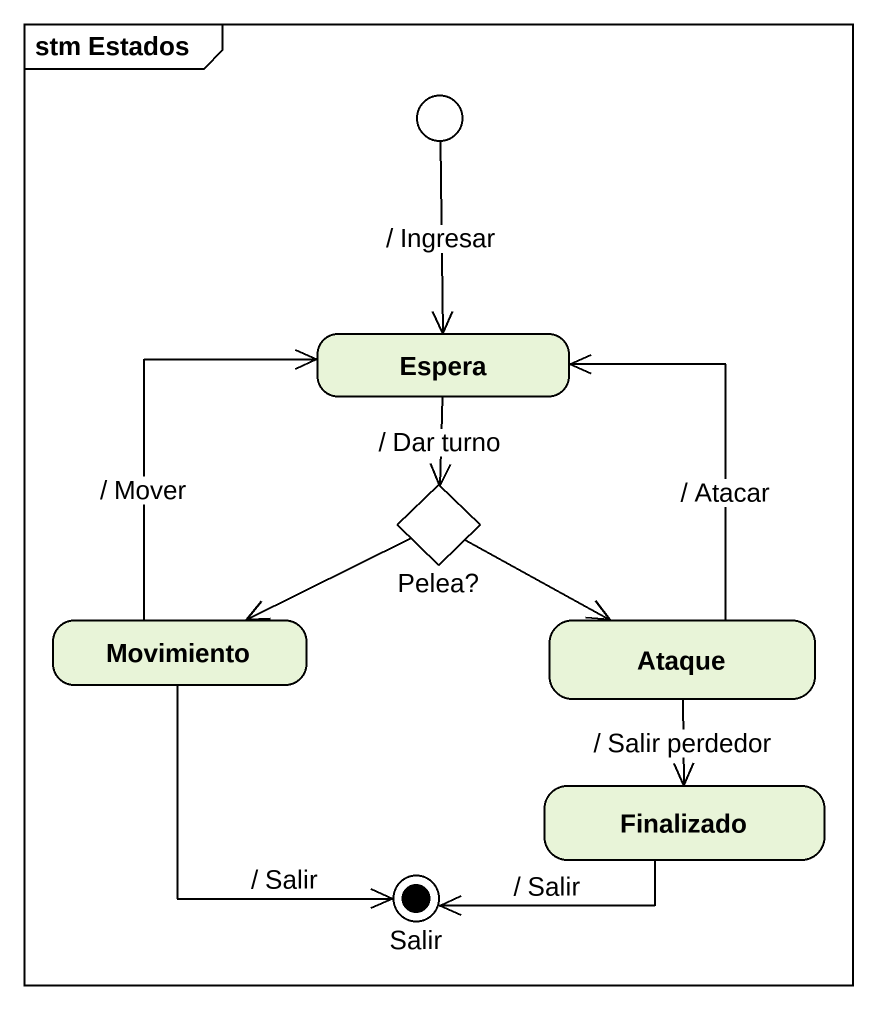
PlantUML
@startuml
mainframe stm Estados
hide empty description
state entry1 <<choice>>
state Espera
state "Pelea?" as Pelea <<choice>>
state Movimiento
state Ataque
state Finalizado
state Salir <<end>>
entry1 --> Espera : / Ingresar
Espera --> Pelea : / Dar turno
Pelea -left-> Movimiento
Pelea -right-> Ataque
Movimiento -up-> Espera : / Mover
Movimiento --> Salir : / Salir
Ataque -up-> Espera : / Atacar
Ataque --> Finalizado : / Salir perdedor
Finalizado -left-> Salir : / Salir
@enduml
